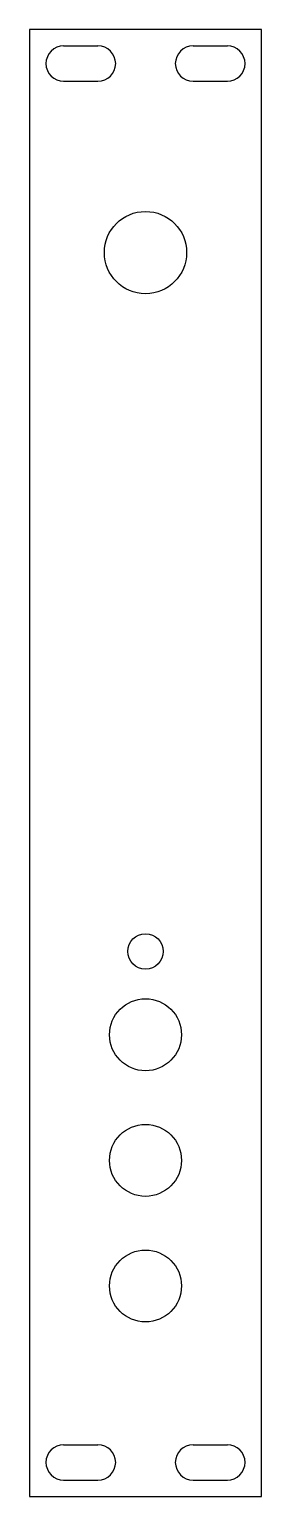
# Model space of a CAD drawing. Extents: x 138 to 159, y 41 to 169.
import ezdxf

# ---------------------------------------------------------------- set-up
doc = ezdxf.new("R2010")
doc.units = 0
doc.layers.add('View', color=7, linetype='CONTINUOUS')

msp = doc.modelspace()

# ---------------------------------------------------------------- linework, layer by layer
at = {"layer": 'View'}
for p, q in [((138.34, 169.25), (138.34, 40.75)), ((158.66, 169.25), (138.34, 169.25)), ((158.66, 40.75), (158.66, 169.25)), ((141.34, 167.8), (144.34, 167.8)), ((152.66, 167.8), (155.66, 167.8)), ((141.34, 164.7), (144.34, 164.7)), ((152.66, 164.7), (155.66, 164.7)), ((141.34, 45.3), (144.34, 45.3)), ((152.66, 45.3), (155.66, 45.3)), ((141.34, 42.2), (144.34, 42.2)), ((152.66, 42.2), (155.66, 42.2)), ((138.34, 40.75), (158.66, 40.75))]:
    msp.add_line(p, q, dxfattribs=at)
for centre, radius in [((148.5, 149.7), 3.6), ((148.5, 88.5), 1.55), ((148.5, 81.2), 3.15), ((148.5, 70.2), 3.15), ((148.5, 59.2), 3.15)]:
    msp.add_circle(centre, radius, dxfattribs=at)
for centre, start, end in [((141.34, 166.25), 90, -90), ((144.34, 166.25), -90, 90), ((152.66, 166.25), 90, -90), ((155.66, 166.25), -90, 90), ((141.34, 43.75), 90, -90), ((144.34, 43.75), -90, 90), ((152.66, 43.75), 90, -90), ((155.66, 43.75), -90, 90)]:
    msp.add_arc(centre, 1.55, start, end, dxfattribs=at)

doc.saveas('drawing.dxf')
